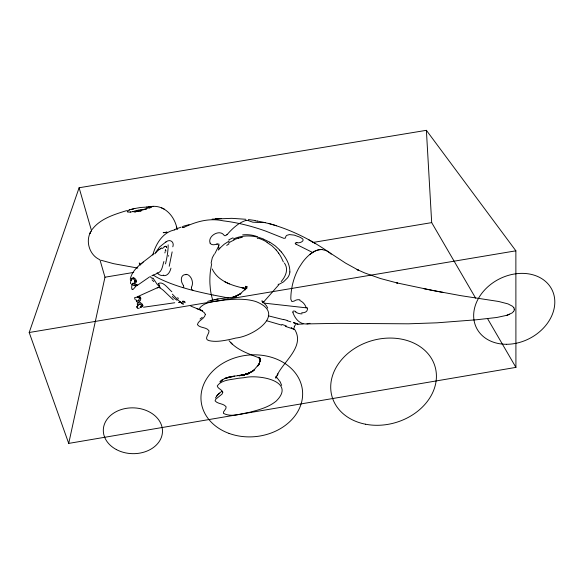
<?xml version="1.0" encoding="UTF-8"?>
<svg xmlns="http://www.w3.org/2000/svg" width="584" height="584" viewBox="0 0 584 584"><rect width="100%" height="100%" fill="white"/><g stroke="black" fill="none" stroke-linecap="round" stroke-linejoin="round"><path stroke-width="0.88" d="M514.263 309.688L514.212 310.075L514.278 309.301M262.669 302.709L262.625 301.388L262.771 302.395L261.909 300.804L266.552 305.812L267.72 308.148M289.832 271.947C290.138 264.391 285.751 257.654 281.313 251.872M137.058 306.746L137.401 308.359L139.196 308.279M172.82 246.806C174.66 241.995 169.944 238.564 166.017 241.958M130.232 279.24C132.663 267.275 145.774 261.128 153.993 253.339M166.433 247.653L166.447 247.455A7.592 2.847 -61.2 0 0 166.491 246.981M211.094 263.136L212.313 257.712L214.372 254.025M131.882 284.634L131.648 288.255L132.349 289.503M158.22 283.634C162.885 280.583 168.316 288.89 171.842 291.701M172.149 251.887L169.207 266.267M130.444 281.722L130.619 283.656M294.314 326.624C293.84 329.048 294.635 324.448 295.964 324.616M246.309 288L246.587 286.386L245.149 289.89L247.193 286.693L244.718 289.832L245.587 288.89L239.966 294.095L240.98 293.343L236.432 296.088L232.746 297.453L240.039 294.102L232.644 297.453M165.871 251.149L165.958 250.66M134.459 278.21L133.429 277.86L133.349 278.232A0.993 0.511 -82.6 0 1 133.196 278.597L133.021 278.845A2.212 1.891 67.9 0 1 134.868 280.692A2.416 1.883 70.7 0 1 134.911 281.714M211.671 263.72L210.554 269.969A53.589 32.989 -76.1 0 0 209.941 283.89L210.415 289.576A52.1 32.105 -76.1 0 0 212.539 299.358L212.941 300.556M68.715 443.402L29.2 332.508L79.103 187.756L426.386 130.32L515.869 250.821L515.92 367.387L68.715 443.402L104.974 277.21L99.952 259.836M163.907 261.501C162.527 265.282 162.199 272.786 156.979 273.042M152.789 255.106C155.585 244.221 162.863 231.914 174.85 229.906M137.882 305.476L137.933 305.191A0.949 0.547 -30.1 0 0 137.861 304.972L137.656 304.812A3.015 1.803 29.3 0 0 138.058 305.366M179.668 301.753L179.682 301.724A7.388 2.168 32.1 0 1 179.573 301.913L179.522 301.979M214.978 253.419L218.657 246.09A5.76 3.643 -43 0 0 218.81 245.674M218.861 245.674L219 244.09L217.284 244.032M90.651 231.987C85.293 241.382 89.564 254.967 99.419 259.522M91.177 230.987L89.914 233.417L90.345 232.593M513.657 311.418L514.088 310.593M155.548 252.558L159.673 246.871L165.506 242.243M136.744 284.736L137.24 285.065L136.707 285.167A0.934 0.912 -24.8 0 0 136.43 285.35L135.97 285.919L134.583 285.62M215.43 398.011L217.496 395.076L221.818 391.214M136.101 285.766L136.364 285.408A0.912 0.891 -76.7 0 1 136.576 285.255L137.218 285.145M281.167 281.561C285.671 276.56 288.839 269.151 284.415 263.048M141.313 305.381L141.642 304.987A0.92 0.46 -33.6 0 1 141.912 304.768L142.408 304.512M135.619 286.576L133.232 289.306L132.093 289.357M278.663 284.919L263.136 302.57M92.126 229.497C100.302 218.606 114.238 214.503 126.648 210.612M262.983 302.709L263.764 301.716M218.241 250.113L219.321 248.806M152.752 278.232L151.745 278.13L149.978 276.451M219.518 248.587L219.912 248.149M220.11 247.93L224.329 244.127L229.242 240.988M218.73 393.835L219.467 393.069L216.715 395.916M220.073 381.878L222.686 379.461L220.073 381.878C226.373 375.264 236.71 376.629 244.922 374.512L237.863 375.592M513.606 311.484L512.015 312.995L506.795 315.323L496.78 317.484L476.639 319.755L436.978 322.821L408.435 323.806L337.537 323.353L306.95 323.908M226.811 234.768L225.475 235.637A1.263 0.766 -24.3 0 1 224.855 235.732L223.906 235.162A5.066 3.051 -20.5 0 1 223.73 234.826C219.153 229.125 207.298 236.367 210.152 243.134M131.728 209.233C126.852 210.036 125.443 212.89 131.473 211.934M127.48 210.955L127.254 211.649M294.46 329.23L293.964 329.237M140.729 264.282L143.219 262.099M200.086 319.054L202.254 317.294M299.899 299.833A8.672 7.519 49.2 0 0 294.183 301.096L291.832 301.548L290.825 299.198A36.777 20.031 -76 0 1 299.139 267.457L302.512 262.304A45.727 24.71 -75.8 0 1 309.994 254.339L310.316 254.069M309.994 254.332L312.586 252.456A39.369 21.338 -76 0 1 322.251 249.572M140.729 306.899L140.656 306.965A2.197 1.11 22.6 0 0 141.678 306.038L142.029 305.717A0.934 0.679 -9.2 0 1 142.321 305.578L142.839 305.476L142.839 305.921A3.146 1.803 28 0 1 142.131 306.768L141.051 306.819M158.855 249.638L159.549 249.112M310.484 253.945L314.666 251.273A38.814 21.039 -76 0 1 322.244 249.602L326.361 250.689A46.443 25.185 -75.7 0 1 331.172 254.164M138.707 296.154L158.512 287.248M149.285 277.115L137.882 284.999M134.875 280.685L136.072 280.225L135.78 279.568A3.183 2.599 58 0 0 134.459 278.218M151.774 275.845L157.096 273.48M134.948 281.729L135.349 281.583A0.934 0.365 3.2 0 1 135.678 281.532L136.255 281.554A3.044 2.387 59.6 0 0 136.057 280.232M140.532 297.395L140.043 297.577A0.934 0.642 -21.8 0 1 139.722 297.614L139.269 297.533A2.19 1.212 -55.9 0 0 137.817 297.154L138.109 297.139A0.956 0.555 59 0 0 138.284 297.03L139.226 296.548A3.124 1.927 -61.7 0 1 140.291 296.986L140.532 297.395A3 1.796 -64.8 0 1 140.678 298.504L140.138 298.534A0.92 0.409 1.7 0 1 139.795 298.497L139.313 298.344M233.863 239.761L238.338 238.111M233.49 238.914C243.024 234.732 254.222 235.14 263.742 239.163M278.597 284.547L283.481 281.904L287.591 277.823A10.439 8.388 -56.7 0 0 289.919 271.94M146.073 209.32L146.467 209.167M129.283 210.036L129.736 209.868M174.295 229.673L181.04 227.161M506.832 315.316L509.693 314.265M151.898 206.634L143.153 209.831A9.278 1.73 -14.4 0 1 141.518 210.335L140.335 210.598M143.686 209.663L144.226 209.495M233.615 297.176L234.512 296.898L232.33 297.563L234.834 296.949L232.658 297.504M207.648 301.388L212.452 300.081M132.561 211.583L133.174 211.401M245.608 220.577L245.674 220.555A43.413 26.769 -76.5 0 0 239.36 223.548A222.117 127.443 46.8 0 0 223.307 220.854C209.174 217.722 196.063 221.635 183.712 227.461M309.98 323.31L307.695 323.821A36.792 20.038 -76 0 1 292.964 312.681M247.061 374.001L248.061 373.731L242.55 375.125L248.112 373.541L241.798 375.278L247.061 374.001L242.017 375.249L246.09 374.264L243.105 375.008M134.67 210.985L136.663 210.488M141.284 210.897L140.24 211.16M133.225 208.831L133.729 208.707M133.729 208.707L140.459 207.488L147.292 207.05L146.599 207.072M242.017 375.249L245.141 374.505L239.09 375.819L246.558 374.023L250.156 372.643L245.827 374.242L252.682 371.3L247.653 373.724L253.763 370.402L251.865 371.782L254.719 369.446L253.471 370.563L258.946 364.19L257.683 366.007L259.734 362.606L258.843 364.511L260.208 360.686L259.916 361.606L260.055 359.467C260.369 361.73 259.391 356.671 260.062 359.262L259.362 357.7L260.617 359.437L258.763 357.211L260.362 358.554L258.486 357.583L259.792 358.145C249.726 354.189 238.666 350.728 230.899 342.779M152.658 206.4L153.147 206.356L147.971 207.028M210.634 300.504L219.628 298.709L236.389 296.847M134.232 208.583L134.736 208.473M189.092 224.657C188.231 225.066 179.748 226.526 182.821 227.577M137.707 210.262L139.123 209.984M152.782 206.371L147.92 207.028M166.725 232.147L164.856 232.512L167.258 232.264L163.191 232.666L166.272 232.542M240.98 375.461L240.002 375.643L248.273 373.913L243.324 374.753M137.875 211.131L133.437 211.766M218.109 298.964L214.182 299.694M240.936 237.491L242.426 237.25M140.131 209.802L145.584 209.152M29.2 332.508L515.869 250.821M104.974 277.21L133.7 272.407M312.316 242.564L431.685 222.621L475.639 298.147M246.192 220.445L248.375 220.577A3.175 0.701 -0.7 0 1 248.485 220.65M143.562 307.221L174.733 302.76M257.274 221.059C281.795 225.358 306.534 236.819 327.31 251.135M234.87 297.052L232.804 297.351L235.702 296.949M296.292 242.747L295.314 243.09A1.088 0.599 9.4 0 0 295.219 243.389L295.949 244.141M212.094 219.153L231.819 218.328L245.915 219.285M265.421 222.592L260.858 222.548M221.321 218.445L215.459 218.832L218.869 218.606M137.7 296.884L134.51 297.716L135.211 299.723M130.195 212.021L130.612 211.999M297.453 324.229L303.132 324.025M296.928 242.703C300.3 243.594 306.469 240.126 300.942 237.776A8.307 2.343 18.7 0 0 299.782 237.141L294.219 235.104L289.35 234.593L286.729 235.374L285.853 236.33L285.474 238.031L283.941 238.36L266.012 231.213A221.869 127.37 46.7 0 0 241.207 223.935L239.352 223.526M260.333 222.555L252.828 222.197L248.609 220.745M132.305 284.109L132.028 283.671M137.167 285.145L132.546 283.525M153.044 206.327C165.841 205.845 174.996 217.27 177.069 229.023M307.111 307.929L264.129 303.118M248.339 219.562L255.135 220.496M153.03 278.115L157.169 284.328L159.965 287.277M137.802 268.078L113.661 263.691L101.149 260.281M228.227 297.935L213.189 295.029M327.646 251.361L345.611 263.143L358.707 270.341L357.065 269.545L364.577 272.896L380.432 278.517L397.66 283.094L396.507 282.824L433.043 290.525L460.754 295.65L498.634 301.475L507.978 303.892L512.628 306.323L513.927 307.885M442.139 292.285L442.884 292.438L423.933 288.708M212.948 294.978C194.406 291.131 175.74 286.642 158.651 278.247A120.545 52.334 -9.9 0 1 153.11 274.998M293.796 329.208L285.262 326.317M257.208 221.044L255.901 220.978M268.333 315.827L283.408 319.609M127.896 211.919L127.363 211.737M246.2 288.693C233.498 286.05 218.197 281.817 212.218 268.976M246.076 288.657L241.798 287.605L246.098 288.671M266.472 320.696L281.729 325.135M193.333 290.525L191.632 289.467L191.384 287.832A4.789 3.11 49.2 0 1 191.581 287.343M257.31 238.265L258.194 238.528M268.465 223.343L276.604 225.738M182.529 287.496L183.843 287.291L183.354 285.488M287.204 320.711L290.788 321.828M196.399 308.498L202.371 310.761L190.8 306.118M296.679 323.821L297.446 324.164M164.33 209.13L161.542 207.868M224.606 281.656L229.337 283.933M312.586 252.456L296.365 244.368A4.548 2.511 7.6 0 1 295.971 244.127M159.87 287.744L163.264 290.241L173.309 299.862M315.521 243.674L308.388 239.586M269.735 242.119L275.166 245.806L279.882 250.207M295.884 311.768C294.862 310.746 292.036 310.454 292.993 312.652M266.998 242.433L271.962 245.842L276.203 249.93M183.142 302.388L182.252 301.775M157.943 273.589L157.439 273.122M246.2 287.678L246.631 288.094M178.441 298.439L177.631 297.65M232.206 344.122L229.074 340.742M152.088 279.846L153.782 281.605M159.775 286.853L158.585 285.094M246.908 288.343L245.623 286.218L246.309 287.525C245.769 285.269 246.558 289.562 246.266 287.211M140.284 264.384L139.218 262.99L140.452 265.056M278.656 253.12L280.656 256.31A81.57 61.013 -36.7 0 1 282.211 259.457L283.379 261.975M487.538 318.608L515.92 367.387M294.504 329.172C305.549 346.341 283.437 361.328 277.101 375.322L277.94 373.899L275.823 378.191L276.217 376.271L276.385 377.417L276.152 376.644L280.181 381.848L281.7 385.447M513.964 307.951L514.241 308.783M79.103 187.756L91.666 231.176M176.383 226.497L177.207 229.556M166.447 246.521L165.878 246.185A5.271 3.205 -49.6 0 0 165.659 246.236M218.518 246.338L219.058 248.996M426.386 130.32L431.685 222.621M302.081 313.827A8.672 6.242 26.5 0 1 295.65 312.082M307.359 307.958A8.001 5.11 24.7 0 1 301.724 312.761M299.884 300.526A8.008 5.234 49.3 0 1 306.191 307.797M245.463 220.489A3.84 1.212 5.4 0 1 245.973 220.351M296.241 242.674A4.358 2.621 12.1 0 1 296.898 242.623M227.234 234.483A66.737 40.595 -75.4 0 1 239.345 223.46M183.85 227.38A7.906 1.394 -22.9 0 1 182.938 227.512M134.422 211.306A26.426 3.964 -11.7 0 1 132.524 211.496M140.948 210.671A11.892 2.796 -15 0 1 135.16 211.788M140.328 210.671A11.359 2.387 -14.5 0 1 137.802 211.218M150.781 207.313A14.206 1.08 -28 0 1 151.731 206.94M139.248 210.313A41.311 19.243 -7.4 0 1 140.24 210.138M136.714 210.627A36.77 25.784 -3.9 0 1 137.751 210.401M134.59 212.08A18.323 3.686 -12.2 0 1 135.787 211.758M132.488 211.663A5.409 0.876 -19.9 0 1 132.072 211.788M149.161 208.203A14.381 0.949 -26.8 0 1 150.577 207.612M227.286 234.388A5.19 2.898 -25.6 0 1 226.913 234.797M216.825 244.01A7.074 4.599 -35.1 0 1 210.087 243.178M216.861 244.221A5.015 3.592 -37.5 0 1 217.284 244.061M183.412 285.459A4.891 2.562 58.6 0 0 183.084 284.941A7.599 5.271 60 0 1 181.529 277.816A7.599 5.271 60 0 1 185.792 274.626M185.778 274.546A7.198 4.957 73 0 1 186.42 274.67M186.391 274.312A7.563 5.212 73.2 0 1 191.72 279.334A7.563 5.212 73.2 0 1 191.428 287.153M157.921 273.728A13.928 7.482 76.2 0 0 162.629 275.4A13.965 7.417 76.5 0 0 163.695 275.101M170.951 268.151A17.703 9.402 79 0 1 163.827 275.663M168.659 255.536A20.63 0.38 -81.2 0 1 168.557 256.164M165.513 242.221A16.549 9.439 -57.4 0 1 166.017 241.937M168.126 244.849A19.615 3.584 -78 0 1 165.513 263.895M165.111 251.813A15.023 1.08 -77.7 0 1 164.9 252.945M165.498 249.419A13.454 1.905 -75.2 0 1 165.272 250.653M166.331 246.623A4.387 1.934 -54.4 0 1 166.323 247.047M164.695 246.558A6.847 4.088 -48.2 0 1 165.63 246.331M163.987 246.791A7.928 5.314 -56.8 0 1 164.505 246.594M161.899 248.623A20.258 14.271 -61.2 0 1 164.053 247.477M160.637 248.397A29.58 23.856 -77.8 0 1 161.476 247.879M159.709 249.448A26.528 21.491 -78.5 0 1 160.761 248.696M158.928 249.755A27.185 23.769 82.3 0 0 155.76 252.799A18.25 16.155 74.5 0 0 154.935 253.843M135.013 281.743A2.256 1.847 54.6 0 1 133.984 283.182M136.306 281.568A3.044 2.431 51.7 0 1 135.145 283.379A2.993 2.504 54.8 0 1 132.867 283.393M131.028 281.13A2.993 2.504 54.8 0 1 130.933 280.342M131.057 280.364A3.051 2.46 54.9 0 1 133.429 277.86M133.999 283.225A2.219 1.942 65.4 0 1 132.714 283.269M131.108 280.561A2.234 1.796 55.9 0 1 133.021 278.911M136.035 285.737A2.424 0.46 26.3 0 1 136.028 285.956M134.648 285.685A2.234 0.46 16.8 0 1 132.349 284.853A2.234 0.46 16.8 0 1 132.232 284.277M135.868 285.459A2.234 0.453 19.4 0 1 136.087 285.758M157.169 287.985A8.76 2.789 32.4 0 1 158.06 287.598M158.578 287.343A9.205 2.482 47.9 0 1 159.965 287.905M177.098 300.286A19.33 4.643 52.1 0 1 172.251 296.431M179.076 302.278A14.717 4.628 57 0 1 178.595 302.578M179.419 301.855A13.155 3.993 52.1 0 1 179.12 302.322M179.609 301.607A4.256 1.27 24.7 0 1 179.624 301.702M184.894 301.643A17.046 3.562 39.7 0 1 183.632 301.081M185.245 302.709A21.958 5.723 56.3 0 1 182.617 301.147M183.544 303.95A19.476 4.555 54.9 0 1 179.704 301.446M183.128 304.249A19.381 1.964 48 0 1 172.375 294.146M159.468 285.496A12.695 3.614 35.8 0 1 158.702 283.912M140.773 298.468A2.993 1.986 -64.2 0 1 139.897 300.972M139.401 298.307A2.219 1.431 -61.2 0 1 138.598 300.307M139.24 297.563A2.38 1.204 -63.2 0 1 139.255 298.373M138.51 300.161A2.197 1.256 -53.2 0 1 136.181 299.869M139.817 300.869A2.942 1.883 -59.1 0 1 137.569 302.111A2.942 1.883 -59.1 0 1 136.335 300.548M137.532 297.438A3 1.913 -63.3 0 1 138.393 296.716M137.182 297.336A2.19 1.38 -63.8 0 1 137.824 296.898M140.437 302.841A3.008 1.869 30.5 0 1 142.496 304.505M142.387 304.519A3.008 1.672 31.4 0 1 142.817 305.476M139.685 304.089A2.226 1.336 27.8 0 1 141.423 305.374M141.24 305.381A2.394 1.088 30.4 0 1 141.642 306.023M139.671 304.271A2.205 1.161 20.6 0 0 137.787 305.534A2.212 1.299 29.5 0 0 137.933 305.724M140.759 307.213A2.212 1.299 29.5 0 1 139.941 307.133M137.532 304.812A2.956 1.774 25.7 0 1 137.824 302.986A2.956 1.774 25.7 0 1 140.415 302.972M141.299 307.009A3.015 1.803 29.3 0 1 141.021 306.987M297.891 324.558A60.765 1.686 20.8 0 1 297.358 324.463M293.372 322.711A27.185 0.723 20.6 0 1 295.811 323.777M283.444 319.368A25.893 3.212 15.8 0 1 287.54 320.565M293.73 322.507A10.716 0.533 16.7 0 1 297.643 324.113M281.897 324.441A24.309 3.307 18 0 1 286.364 325.952M293.124 328.325A23.163 1.825 23.9 0 1 293.971 328.982M291.255 327.529A39.5 3.263 21.8 0 1 291.905 327.945M278.517 284.204A42.596 35.639 -61.2 0 1 278.094 284.372M228.665 239.966A44.807 42.968 -24 0 1 233.031 237.834M263.639 239.309A70 54.254 -29.5 0 1 269.633 242.229M279.758 250.324A64.912 51.166 -38.3 0 1 281.233 251.945M226.702 245.404A31.507 21.491 -27 0 1 229.045 243.878M228.424 243.039A39.807 32.704 -23.7 0 1 234.016 240.09M238.367 238.257A21.228 15.118 -22.3 0 1 240.944 237.644M242.652 234.87A31.426 24.046 -24.5 0 1 257.281 236.673M258.967 238.381A60.575 44.866 -28.8 0 1 267.165 242.258M276.123 249.996A65.576 49.195 -33.3 0 1 278.612 253.157M137.014 307.25L137.094 306.352L137.014 307.25M205.371 314.338C204.758 318.959 198.297 320.178 197.392 324.668C200.137 328.361 206.532 326.821 209.006 330.829C209.276 334.194 203.261 339.275 209.181 340.662C215.941 342.202 222.949 340.815 229.636 339.501A145.146 131.517 3.8 0 0 235.863 338.026C253.325 336.442 287.233 313.871 255.887 301.556C245.499 298.293 234.381 299.147 223.701 300.096C215.664 301.665 204.772 301.256 199.502 308.337L200.254 309.761L204.218 312.608L205.371 314.338M222.789 392.178L222.081 394.054L215.905 399.062L215.058 400.814C217.744 404.267 223.636 403.208 226.139 406.858L225.818 408.581L223.511 412.005L223.424 413.348C231.22 417.531 240.995 413.706 249.244 412.392C258.632 409.91 268.509 407.406 276.159 401.12C296.92 380.651 257.814 374.191 244.039 377.702A119.691 90.695 -6.3 0 0 237.827 378.352C230.957 379.819 221.584 379.688 217.248 385.936C217.861 388.864 221.891 389.346 222.789 392.178M229.03 377.227L224.577 378.483L234.527 376.184L226.534 377.804L229.03 377.227M116.304 449.534A29.594 22.907 1.7 0 0 162.41 432.751A29.594 22.907 1.7 0 0 119.975 409.997A29.594 22.907 1.7 0 0 116.304 449.534M365.489 424.21A53.648 42.639 -16.4 0 0 435.613 368.803A53.648 42.639 -16.4 0 0 349.597 352.013A53.648 42.639 -16.4 0 0 365.489 424.21M229.023 433.394A50.947 40.902 -6.3 0 0 302.556 391.477A50.947 40.902 -6.3 0 0 223.833 362.715A50.947 40.902 -6.3 0 0 229.023 433.394M506.613 344.29A42.311 33.39 -27.4 0 0 552.559 290.963A42.311 33.39 -27.4 0 0 483.53 291.212A42.311 33.39 -27.4 0 0 506.613 344.29M255.274 220.781A5.957 0.445 16.4 0 0 255.23 220.788M133.313 208.904A20.79 7.607 -7.7 0 0 131.831 209.306A20.834 7.621 -7.7 0 1 133.313 208.911"/></g></svg>
